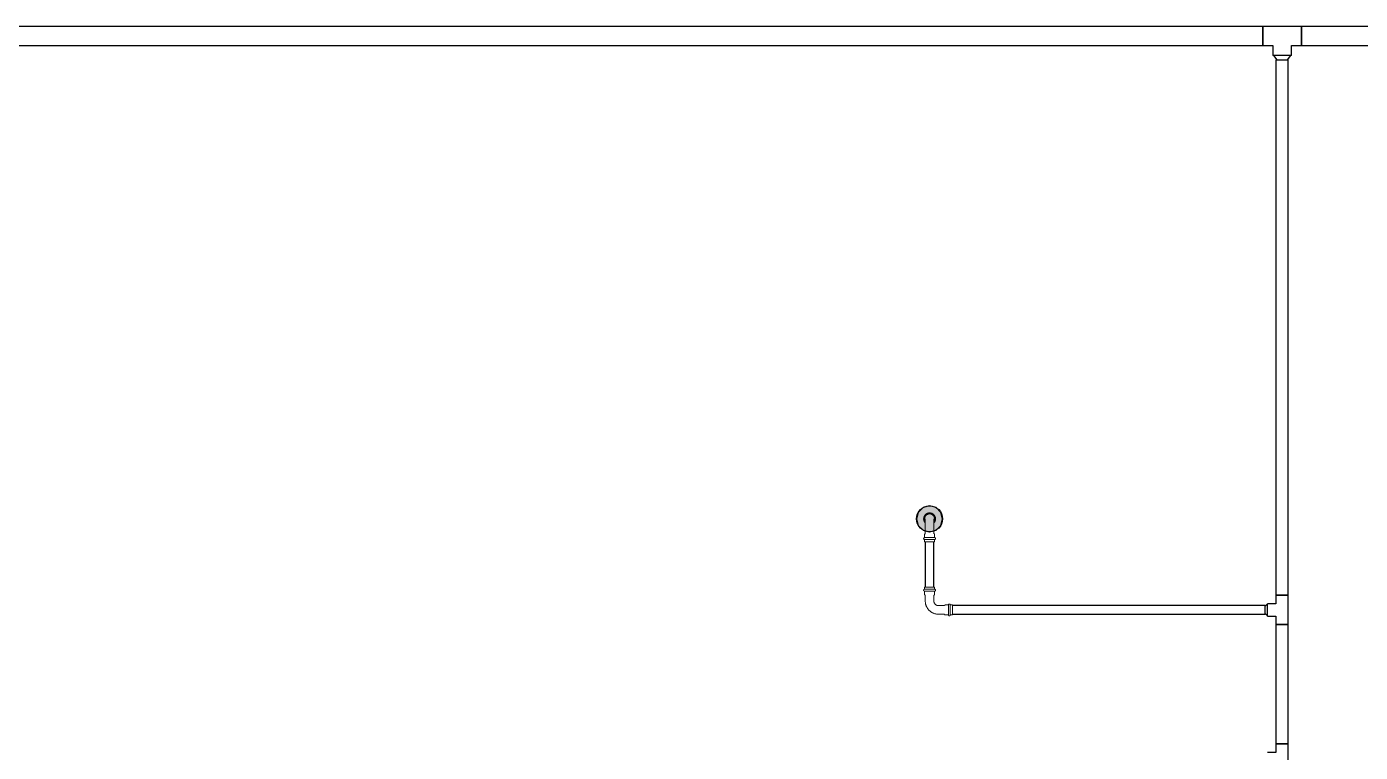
# Model space of a CAD drawing. Header units: inches. Extents: x -3327 to -1, y 8 to 1328.
# Drawn here: x -2787.8 to -2583, y 161.9 to 273.4 of the extents above; entities that cross this region are included whole.
import ezdxf

# ---------------------------------------------------------------- set-up
doc = ezdxf.new("R2010")
doc.units = ezdxf.units.IN
doc.header["$MEASUREMENT"] = 0
doc.layers.add('P-PIPE', color=3, linetype='Continuous', lineweight=9)
doc.layers.add('X - REF - FP', color=7, linetype='Continuous', true_color=0xb90000)

# ---------------------------------------------------------------- blocks, each defined once
blk = doc.blocks.new('Victaulic-VicPress316-Elbow 90-45deg Style P568_P571 - Standard-V2-SECOND LEVEL')
at = {"layer": 'P-PIPE'}
for p, q in [((-3203.81, 730.05), (-3203.81, 729.6)), ((-3203.05, 729.6), (-3203.81, 729.6)), ((-3203.81, 729.31), (-3203.81, 728.97)), ((-3203.05, 729.31), (-3203.81, 729.31)), ((-3203.7, 731.1), (-3203.7, 730.2)), ((-3202.28, 729.6), (-3203.05, 729.6)), ((-3202.28, 729.31), (-3203.05, 729.31)), ((-3202.39, 730.21), (-3202.39, 731.1)), ((-3202.28, 729.6), (-3202.28, 730.05)), ((-3202.28, 728.97), (-3202.28, 729.31)), ((-3203.81, 728.97), (-3203.05, 728.97)), ((-3203.05, 728.97), (-3202.28, 728.97))]:
    blk.add_line(p, q, dxfattribs=at)
at = {"layer": 'P-PIPE', "flags": 128}
for points in [[(-3203.05, 733.4), (-3203.08, 733.4), (-3203.12, 733.4), (-3203.16, 733.4), (-3203.19, 733.39), (-3203.23, 733.38), (-3203.26, 733.38), (-3203.3, 733.37), (-3203.33, 733.36), (-3203.37, 733.34), (-3203.4, 733.33), (-3203.43, 733.32), (-3203.47, 733.3), (-3203.5, 733.28), (-3203.53, 733.26), (-3203.56, 733.24), (-3203.59, 733.22), (-3203.62, 733.2), (-3203.65, 733.18), (-3203.67, 733.15), (-3203.7, 733.13), (-3203.73, 733.1), (-3203.75, 733.07), (-3203.77, 733.04), (-3203.79, 733.01), (-3203.81, 732.98), (-3203.83, 732.95), (-3203.85, 732.92), (-3203.87, 732.89), (-3203.88, 732.85), (-3203.9, 732.82), (-3203.91, 732.79), (-3203.92, 732.75), (-3203.93, 732.72), (-3203.94, 732.68), (-3203.94, 732.65), (-3203.95, 732.61), (-3203.95, 732.57), (-3203.96, 732.54), (-3203.96, 732.5), (-3203.96, 732.46), (-3203.96, 732.43), (-3203.95, 732.39), (-3203.95, 732.35), (-3203.94, 732.32), (-3203.93, 732.28), (-3203.93, 732.25), (-3203.91, 732.21), (-3203.9, 732.18), (-3203.89, 732.14), (-3203.88, 732.11), (-3203.86, 732.08), (-3203.84, 732.05), (-3203.82, 732.01), (-3203.8, 731.98), (-3203.78, 731.95), (-3203.76, 731.92), (-3203.74, 731.9), (-3203.71, 731.87)], [(-3202.39, 731.86), (-3202.37, 731.88), (-3202.34, 731.91), (-3202.32, 731.94), (-3202.3, 731.97), (-3202.28, 732), (-3202.26, 732.03), (-3202.24, 732.06), (-3202.23, 732.09), (-3202.21, 732.13), (-3202.2, 732.16), (-3202.18, 732.19), (-3202.17, 732.23), (-3202.16, 732.26), (-3202.15, 732.3), (-3202.15, 732.33), (-3202.14, 732.37), (-3202.14, 732.41), (-3202.14, 732.44), (-3202.13, 732.48), (-3202.13, 732.52), (-3202.14, 732.55), (-3202.14, 732.59), (-3202.14, 732.63), (-3202.15, 732.66), (-3202.16, 732.7), (-3202.17, 732.73), (-3202.18, 732.77), (-3202.19, 732.8), (-3202.2, 732.84), (-3202.22, 732.87), (-3202.23, 732.9), (-3202.25, 732.93), (-3202.27, 732.97), (-3202.29, 733), (-3202.31, 733.03), (-3202.33, 733.06), (-3202.35, 733.08), (-3202.38, 733.11), (-3202.4, 733.14), (-3202.43, 733.16), (-3202.46, 733.19), (-3202.49, 733.21), (-3202.51, 733.23), (-3202.55, 733.25), (-3202.58, 733.27), (-3202.61, 733.29), (-3202.64, 733.31), (-3202.67, 733.32), (-3202.71, 733.34), (-3202.74, 733.35), (-3202.78, 733.36), (-3202.81, 733.37), (-3202.85, 733.38), (-3202.88, 733.39), (-3202.92, 733.39), (-3202.95, 733.4), (-3202.99, 733.4), (-3203.03, 733.4), (-3203.05, 733.4)], [(-3203.05, 733.26), (-3203.08, 733.26), (-3203.11, 733.25), (-3203.14, 733.25), (-3203.17, 733.25), (-3203.2, 733.24), (-3203.23, 733.23), (-3203.26, 733.23), (-3203.29, 733.22), (-3203.32, 733.21), (-3203.34, 733.2), (-3203.37, 733.18), (-3203.4, 733.17), (-3203.43, 733.16), (-3203.45, 733.14), (-3203.48, 733.12), (-3203.5, 733.1), (-3203.53, 733.09), (-3203.55, 733.07), (-3203.57, 733.05), (-3203.6, 733.02), (-3203.62, 733), (-3203.64, 732.98), (-3203.66, 732.95), (-3203.67, 732.93), (-3203.69, 732.9), (-3203.71, 732.88), (-3203.72, 732.85), (-3203.74, 732.82), (-3203.75, 732.8), (-3203.76, 732.77), (-3203.77, 732.74), (-3203.78, 732.71), (-3203.79, 732.68), (-3203.8, 732.65), (-3203.8, 732.62), (-3203.81, 732.59), (-3203.81, 732.56), (-3203.81, 732.53), (-3203.81, 732.5), (-3203.81, 732.47), (-3203.81, 732.44), (-3203.81, 732.41), (-3203.8, 732.38), (-3203.8, 732.35), (-3203.79, 732.32), (-3203.78, 732.29), (-3203.78, 732.26), (-3203.77, 732.23), (-3203.76, 732.2), (-3203.74, 732.17), (-3203.73, 732.14), (-3203.72, 732.12), (-3203.7, 732.1)], [(-3203.7, 732.49), (-3203.7, 732.49), (-3203.7, 732.49), (-3203.7, 732.48), (-3203.7, 732.47), (-3203.7, 732.46), (-3203.7, 732.45), (-3203.7, 732.44), (-3203.7, 732.42), (-3203.7, 732.4), (-3203.7, 732.38), (-3203.7, 732.36), (-3203.7, 732.33), (-3203.7, 732.31), (-3203.7, 732.28), (-3203.7, 732.25), (-3203.7, 732.21), (-3203.7, 732.18), (-3203.7, 732.14), (-3203.7, 732.11), (-3203.7, 732.07), (-3203.7, 732.03), (-3203.7, 731.98), (-3203.7, 731.94), (-3203.7, 731.9), (-3203.7, 731.85), (-3203.7, 731.8), (-3203.7, 731.75), (-3203.7, 731.7), (-3203.7, 731.65), (-3203.7, 731.6), (-3203.7, 731.55), (-3203.7, 731.5), (-3203.7, 731.44), (-3203.7, 731.39), (-3203.7, 731.33), (-3203.7, 731.28), (-3203.7, 731.22), (-3203.7, 731.17), (-3203.7, 731.11), (-3203.7, 731.1)], [(-3202.39, 732.1), (-3202.37, 732.13), (-3202.36, 732.16), (-3202.34, 732.18), (-3202.33, 732.21), (-3202.32, 732.24), (-3202.31, 732.27), (-3202.3, 732.3), (-3202.3, 732.33), (-3202.29, 732.36), (-3202.29, 732.39), (-3202.28, 732.42), (-3202.28, 732.45), (-3202.28, 732.48), (-3202.28, 732.51), (-3202.28, 732.54), (-3202.28, 732.57), (-3202.29, 732.6), (-3202.29, 732.63), (-3202.3, 732.66), (-3202.31, 732.69), (-3202.32, 732.72), (-3202.33, 732.75), (-3202.34, 732.78), (-3202.35, 732.81), (-3202.36, 732.84), (-3202.38, 732.86), (-3202.39, 732.89), (-3202.41, 732.92), (-3202.43, 732.94), (-3202.44, 732.97), (-3202.46, 732.99), (-3202.48, 733.01), (-3202.51, 733.03), (-3202.53, 733.06), (-3202.55, 733.08), (-3202.58, 733.09), (-3202.6, 733.11), (-3202.62, 733.13), (-3202.65, 733.15), (-3202.68, 733.16), (-3202.7, 733.18), (-3202.73, 733.19), (-3202.76, 733.2), (-3202.79, 733.21), (-3202.82, 733.22), (-3202.85, 733.23), (-3202.88, 733.24), (-3202.91, 733.24), (-3202.94, 733.25), (-3202.97, 733.25), (-3203, 733.26), (-3203.03, 733.26), (-3203.05, 733.26)], [(-3202.39, 731.1), (-3202.39, 731.15), (-3202.39, 731.21), (-3202.39, 731.26), (-3202.39, 731.32), (-3202.39, 731.37), (-3202.39, 731.43), (-3202.39, 731.48), (-3202.39, 731.54), (-3202.39, 731.59), (-3202.39, 731.64), (-3202.39, 731.69), (-3202.39, 731.74), (-3202.39, 731.79), (-3202.39, 731.84), (-3202.39, 731.88), (-3202.39, 731.93), (-3202.39, 731.97), (-3202.39, 732.02), (-3202.39, 732.06), (-3202.39, 732.1), (-3202.39, 732.13), (-3202.39, 732.17), (-3202.39, 732.21), (-3202.39, 732.24), (-3202.39, 732.27), (-3202.39, 732.3), (-3202.39, 732.33), (-3202.39, 732.35), (-3202.39, 732.37), (-3202.39, 732.4), (-3202.39, 732.41), (-3202.39, 732.43), (-3202.39, 732.45), (-3202.39, 732.46), (-3202.39, 732.47), (-3202.39, 732.48), (-3202.39, 732.48), (-3202.39, 732.49), (-3202.39, 732.49), (-3202.39, 732.49)], [(-3203.81, 729.31), (-3203.82, 729.31), (-3203.82, 729.31), (-3203.83, 729.31), (-3203.84, 729.31), (-3203.84, 729.31), (-3203.85, 729.31), (-3203.85, 729.31), (-3203.86, 729.32), (-3203.86, 729.32), (-3203.87, 729.32), (-3203.87, 729.32), (-3203.88, 729.32), (-3203.88, 729.33), (-3203.89, 729.33), (-3203.89, 729.33), (-3203.9, 729.34), (-3203.9, 729.34), (-3203.91, 729.34), (-3203.91, 729.35), (-3203.92, 729.35), (-3203.92, 729.36), (-3203.92, 729.36), (-3203.93, 729.37), (-3203.93, 729.37), (-3203.93, 729.38), (-3203.94, 729.38), (-3203.94, 729.39), (-3203.94, 729.39), (-3203.95, 729.4), (-3203.95, 729.4), (-3203.95, 729.41), (-3203.95, 729.41), (-3203.95, 729.42), (-3203.95, 729.42), (-3203.96, 729.43), (-3203.96, 729.44), (-3203.96, 729.44), (-3203.96, 729.45), (-3203.96, 729.45), (-3203.96, 729.46), (-3203.96, 729.46), (-3203.96, 729.47), (-3203.96, 729.48), (-3203.96, 729.48), (-3203.95, 729.49), (-3203.95, 729.49), (-3203.95, 729.5), (-3203.95, 729.5), (-3203.95, 729.51), (-3203.94, 729.51), (-3203.94, 729.52), (-3203.94, 729.52), (-3203.94, 729.53), (-3203.93, 729.53), (-3203.93, 729.54), (-3203.93, 729.54), (-3203.92, 729.55), (-3203.92, 729.55), (-3203.92, 729.56), (-3203.91, 729.56), (-3203.91, 729.57), (-3203.9, 729.57), (-3203.9, 729.57), (-3203.89, 729.58), (-3203.89, 729.58), (-3203.88, 729.58), (-3203.88, 729.58), (-3203.87, 729.59), (-3203.87, 729.59), (-3203.86, 729.59), (-3203.86, 729.59), (-3203.85, 729.59), (-3203.84, 729.6), (-3203.84, 729.6), (-3203.83, 729.6), (-3203.83, 729.6), (-3203.82, 729.6), (-3203.82, 729.6), (-3203.81, 729.6)], [(-3203.81, 730.05), (-3203.81, 730.06), (-3203.81, 730.07), (-3203.81, 730.08), (-3203.81, 730.09), (-3203.81, 730.11), (-3203.8, 730.12), (-3203.8, 730.13), (-3203.8, 730.14), (-3203.8, 730.15), (-3203.79, 730.16), (-3203.79, 730.17), (-3203.78, 730.18), (-3203.78, 730.19), (-3203.77, 730.2), (-3203.76, 730.2), (-3203.76, 730.21), (-3203.75, 730.22), (-3203.74, 730.23), (-3203.74, 730.24), (-3203.73, 730.25), (-3203.72, 730.25), (-3203.71, 730.26), (-3203.71, 730.27), (-3203.7, 730.27)], [(-3203.05, 729.6), (-3203.08, 729.6), (-3203.11, 729.6), (-3203.14, 729.6), (-3203.17, 729.6), (-3203.2, 729.6), (-3203.23, 729.6), (-3203.26, 729.6), (-3203.29, 729.6), (-3203.32, 729.6), (-3203.34, 729.6), (-3203.37, 729.6), (-3203.4, 729.6), (-3203.43, 729.6), (-3203.45, 729.6), (-3203.48, 729.6), (-3203.5, 729.6), (-3203.53, 729.6), (-3203.55, 729.6), (-3203.57, 729.6), (-3203.6, 729.6), (-3203.62, 729.6), (-3203.64, 729.6), (-3203.66, 729.6), (-3203.67, 729.6), (-3203.69, 729.6), (-3203.71, 729.6), (-3203.72, 729.6), (-3203.74, 729.6), (-3203.75, 729.6), (-3203.76, 729.6), (-3203.77, 729.6), (-3203.78, 729.6), (-3203.79, 729.6), (-3203.8, 729.6), (-3203.8, 729.6), (-3203.81, 729.6), (-3203.81, 729.6), (-3203.81, 729.6), (-3203.81, 729.6), (-3203.81, 729.6)], [(-3203.81, 729.6), (-3203.81, 729.6), (-3203.81, 729.6), (-3203.81, 729.6), (-3203.8, 729.6), (-3203.8, 729.6), (-3203.79, 729.6), (-3203.78, 729.6), (-3203.77, 729.6)], [(-3203.77, 729.31), (-3203.78, 729.31), (-3203.79, 729.31), (-3203.8, 729.31), (-3203.8, 729.31), (-3203.81, 729.31), (-3203.81, 729.31), (-3203.81, 729.31), (-3203.81, 729.31), (-3203.81, 729.31)], [(-3203.81, 729.31), (-3203.81, 729.31), (-3203.81, 729.31), (-3203.81, 729.31), (-3203.8, 729.31), (-3203.8, 729.31), (-3203.79, 729.31), (-3203.78, 729.31), (-3203.77, 729.31), (-3203.76, 729.31), (-3203.75, 729.31), (-3203.74, 729.31), (-3203.73, 729.31), (-3203.71, 729.31), (-3203.7, 729.31), (-3203.68, 729.31), (-3203.66, 729.31), (-3203.64, 729.31), (-3203.62, 729.31), (-3203.6, 729.31), (-3203.58, 729.31), (-3203.56, 729.31), (-3203.53, 729.31), (-3203.51, 729.31), (-3203.49, 729.31), (-3203.46, 729.31), (-3203.43, 729.31), (-3203.41, 729.31), (-3203.38, 729.31), (-3203.35, 729.31), (-3203.32, 729.31), (-3203.29, 729.31), (-3203.27, 729.31), (-3203.24, 729.31), (-3203.21, 729.31), (-3203.18, 729.31), (-3203.15, 729.31), (-3203.12, 729.31), (-3203.08, 729.31), (-3203.05, 729.31), (-3203.05, 729.31)], [(-3202.28, 729.6), (-3202.28, 729.6), (-3202.28, 729.6), (-3202.29, 729.6), (-3202.29, 729.6), (-3202.29, 729.6), (-3202.3, 729.6), (-3202.31, 729.6), (-3202.32, 729.6), (-3202.33, 729.6), (-3202.34, 729.6), (-3202.35, 729.6), (-3202.37, 729.6), (-3202.38, 729.6), (-3202.4, 729.6), (-3202.41, 729.6), (-3202.43, 729.6), (-3202.45, 729.6), (-3202.47, 729.6), (-3202.49, 729.6), (-3202.51, 729.6), (-3202.53, 729.6), (-3202.56, 729.6), (-3202.58, 729.6), (-3202.61, 729.6), (-3202.63, 729.6), (-3202.66, 729.6), (-3202.68, 729.6), (-3202.71, 729.6), (-3202.74, 729.6), (-3202.77, 729.6), (-3202.8, 729.6), (-3202.83, 729.6), (-3202.86, 729.6), (-3202.89, 729.6), (-3202.92, 729.6), (-3202.95, 729.6), (-3202.98, 729.6), (-3203.01, 729.6), (-3203.04, 729.6), (-3203.05, 729.6)], [(-3203.05, 729.31), (-3203.02, 729.31), (-3202.98, 729.31), (-3202.95, 729.31), (-3202.92, 729.31), (-3202.89, 729.31), (-3202.86, 729.31), (-3202.83, 729.31), (-3202.8, 729.31), (-3202.78, 729.31), (-3202.75, 729.31), (-3202.72, 729.31), (-3202.69, 729.31), (-3202.67, 729.31), (-3202.64, 729.31), (-3202.61, 729.31), (-3202.59, 729.31), (-3202.56, 729.31), (-3202.54, 729.31), (-3202.52, 729.31), (-3202.5, 729.31), (-3202.48, 729.31), (-3202.46, 729.31), (-3202.44, 729.31), (-3202.42, 729.31), (-3202.4, 729.31), (-3202.39, 729.31), (-3202.37, 729.31), (-3202.36, 729.31), (-3202.34, 729.31), (-3202.33, 729.31), (-3202.32, 729.31), (-3202.31, 729.31), (-3202.3, 729.31), (-3202.3, 729.31), (-3202.29, 729.31), (-3202.29, 729.31), (-3202.28, 729.31), (-3202.28, 729.31), (-3202.28, 729.31), (-3202.28, 729.31)], [(-3202.39, 730.27), (-3202.38, 730.26), (-3202.37, 730.26), (-3202.36, 730.25), (-3202.36, 730.24), (-3202.35, 730.23), (-3202.34, 730.22), (-3202.33, 730.22), (-3202.33, 730.21), (-3202.32, 730.2), (-3202.32, 730.19), (-3202.31, 730.18), (-3202.31, 730.17), (-3202.3, 730.16), (-3202.3, 730.15), (-3202.29, 730.14), (-3202.29, 730.13), (-3202.29, 730.12), (-3202.29, 730.11), (-3202.28, 730.1), (-3202.28, 730.09), (-3202.28, 730.07), (-3202.28, 730.06), (-3202.28, 730.05), (-3202.28, 730.05)], [(-3202.32, 729.6), (-3202.31, 729.6), (-3202.3, 729.6), (-3202.3, 729.6), (-3202.29, 729.6), (-3202.29, 729.6), (-3202.28, 729.6), (-3202.28, 729.6), (-3202.28, 729.6), (-3202.28, 729.6)], [(-3202.28, 729.31), (-3202.28, 729.31), (-3202.28, 729.31), (-3202.29, 729.31), (-3202.29, 729.31), (-3202.29, 729.31), (-3202.3, 729.31), (-3202.31, 729.31), (-3202.32, 729.31)], [(-3202.28, 729.6), (-3202.27, 729.6), (-3202.27, 729.6), (-3202.26, 729.6), (-3202.26, 729.6), (-3202.25, 729.6), (-3202.24, 729.6), (-3202.24, 729.59), (-3202.23, 729.59), (-3202.23, 729.59), (-3202.22, 729.59), (-3202.22, 729.59), (-3202.21, 729.58), (-3202.21, 729.58), (-3202.2, 729.58), (-3202.2, 729.57), (-3202.19, 729.57), (-3202.19, 729.57), (-3202.18, 729.56), (-3202.18, 729.56), (-3202.18, 729.56), (-3202.17, 729.55), (-3202.17, 729.55), (-3202.16, 729.54), (-3202.16, 729.54), (-3202.16, 729.53), (-3202.15, 729.53), (-3202.15, 729.52), (-3202.15, 729.52), (-3202.15, 729.51), (-3202.14, 729.51), (-3202.14, 729.5), (-3202.14, 729.5), (-3202.14, 729.49), (-3202.14, 729.48), (-3202.14, 729.48), (-3202.14, 729.47), (-3202.13, 729.47), (-3202.13, 729.46), (-3202.13, 729.46), (-3202.13, 729.45), (-3202.13, 729.44), (-3202.13, 729.44), (-3202.14, 729.43), (-3202.14, 729.43), (-3202.14, 729.42), (-3202.14, 729.42), (-3202.14, 729.41), (-3202.14, 729.4), (-3202.14, 729.4), (-3202.15, 729.39), (-3202.15, 729.39), (-3202.15, 729.38), (-3202.16, 729.38), (-3202.16, 729.37), (-3202.16, 729.37), (-3202.17, 729.36), (-3202.17, 729.36), (-3202.17, 729.35), (-3202.18, 729.35), (-3202.18, 729.35), (-3202.19, 729.34), (-3202.19, 729.34), (-3202.19, 729.34), (-3202.2, 729.33), (-3202.2, 729.33), (-3202.21, 729.33), (-3202.21, 729.32), (-3202.22, 729.32), (-3202.23, 729.32), (-3202.23, 729.32), (-3202.24, 729.32), (-3202.24, 729.31), (-3202.25, 729.31), (-3202.25, 729.31), (-3202.26, 729.31), (-3202.26, 729.31), (-3202.27, 729.31), (-3202.28, 729.31), (-3202.28, 729.31)]]:
    blk.add_lwpolyline(points, dxfattribs=at)
blk = doc.blocks.new('Victaulic-VicPress316-Elbow 90-45deg Style P568_P571 - Standard-V20-SECOND LEVEL')
at = {"layer": 'P-PIPE'}
for p, q in [((-0.77, 3.52), (-0.77, 3.18)), ((0.77, 3.52), (-0.77, 3.52)), ((-0.77, 3.18), (0.77, 3.18)), ((-0.77, 2.89), (-0.77, 2.44)), ((-0.77, 2.89), (0.77, 2.89)), ((-0.66, 2.28), (-0.66, 1.39)), ((0.66, 1.39), (0.66, 2.28)), ((0.77, 3.18), (0.77, 3.52)), ((0.77, 2.44), (0.77, 2.89)), ((-3.18, 0.77), (-3.52, 0.77)), ((-3.52, 0.77), (-3.52, -0.77)), ((-3.18, -0.77), (-3.18, 0.77)), ((-2.44, 0.77), (-2.89, 0.77)), ((-2.89, -0.77), (-2.89, 0.77)), ((-1.39, 0.66), (-2.28, 0.66)), ((-3.52, -0.77), (-3.18, -0.77)), ((-2.89, -0.77), (-2.44, -0.77)), ((-2.28, -0.66), (-1.39, -0.66))]:
    blk.add_line(p, q, dxfattribs=at)
at = {"layer": 'P-PIPE', "flags": 128}
for points in [[(-0.77, 2.89), (-0.77, 2.89), (-0.78, 2.89), (-0.78, 2.89), (-0.79, 2.89), (-0.8, 2.89), (-0.8, 2.89), (-0.81, 2.9), (-0.81, 2.9), (-0.82, 2.9), (-0.82, 2.9), (-0.83, 2.9), (-0.83, 2.91), (-0.84, 2.91), (-0.84, 2.91), (-0.85, 2.92), (-0.85, 2.92), (-0.86, 2.92), (-0.86, 2.93), (-0.87, 2.93), (-0.87, 2.93), (-0.87, 2.94), (-0.88, 2.94), (-0.88, 2.95), (-0.89, 2.95), (-0.89, 2.96), (-0.89, 2.96), (-0.89, 2.97), (-0.9, 2.97), (-0.9, 2.98), (-0.9, 2.98), (-0.9, 2.99), (-0.91, 2.99), (-0.91, 3), (-0.91, 3.01), (-0.91, 3.01), (-0.91, 3.02), (-0.91, 3.02), (-0.91, 3.03), (-0.91, 3.03), (-0.91, 3.04), (-0.91, 3.05), (-0.91, 3.05), (-0.91, 3.06), (-0.91, 3.06), (-0.91, 3.07), (-0.91, 3.07), (-0.91, 3.08), (-0.9, 3.09), (-0.9, 3.09), (-0.9, 3.1), (-0.9, 3.1), (-0.89, 3.11), (-0.89, 3.11), (-0.89, 3.12), (-0.88, 3.12), (-0.88, 3.13), (-0.88, 3.13), (-0.87, 3.14), (-0.87, 3.14), (-0.86, 3.14), (-0.86, 3.15), (-0.86, 3.15), (-0.85, 3.15), (-0.85, 3.16), (-0.84, 3.16), (-0.84, 3.16), (-0.83, 3.17), (-0.83, 3.17), (-0.82, 3.17), (-0.82, 3.17), (-0.81, 3.17), (-0.8, 3.18), (-0.8, 3.18), (-0.79, 3.18), (-0.79, 3.18), (-0.78, 3.18), (-0.78, 3.18), (-0.77, 3.18), (-0.77, 3.18)], [(0.77, 3.18), (0.77, 3.18), (0.76, 3.18), (0.76, 3.18), (0.76, 3.18), (0.75, 3.18), (0.74, 3.18), (0.74, 3.18), (0.73, 3.18), (0.72, 3.18), (0.71, 3.18), (0.69, 3.18), (0.68, 3.18), (0.67, 3.18), (0.65, 3.18), (0.63, 3.18), (0.61, 3.18), (0.6, 3.18), (0.58, 3.18), (0.56, 3.18), (0.53, 3.18), (0.51, 3.18), (0.49, 3.18), (0.46, 3.18), (0.44, 3.18), (0.41, 3.18), (0.39, 3.18), (0.36, 3.18), (0.33, 3.18), (0.31, 3.18), (0.28, 3.18), (0.25, 3.18), (0.22, 3.18), (0.19, 3.18), (0.16, 3.18), (0.13, 3.18), (0.1, 3.18), (0.07, 3.18), (0.04, 3.18), (0.01, 3.18), (-0.02, 3.18), (-0.05, 3.18), (-0.08, 3.18), (-0.11, 3.18), (-0.14, 3.18), (-0.17, 3.18), (-0.2, 3.18), (-0.23, 3.18), (-0.26, 3.18), (-0.29, 3.18), (-0.32, 3.18), (-0.35, 3.18), (-0.37, 3.18), (-0.4, 3.18), (-0.43, 3.18), (-0.45, 3.18), (-0.48, 3.18), (-0.5, 3.18), (-0.52, 3.18), (-0.54, 3.18), (-0.57, 3.18), (-0.59, 3.18), (-0.6, 3.18), (-0.62, 3.18), (-0.64, 3.18), (-0.66, 3.18), (-0.67, 3.18), (-0.69, 3.18), (-0.7, 3.18), (-0.71, 3.18), (-0.72, 3.18), (-0.73, 3.18), (-0.74, 3.18), (-0.75, 3.18), (-0.75, 3.18), (-0.76, 3.18), (-0.76, 3.18), (-0.77, 3.18), (-0.77, 3.18), (-0.77, 3.18)], [(-0.77, 3.18), (-0.77, 3.18), (-0.76, 3.18), (-0.76, 3.18), (-0.76, 3.18), (-0.75, 3.18), (-0.74, 3.18), (-0.74, 3.18), (-0.73, 3.18)], [(-0.77, 2.89), (-0.77, 2.89), (-0.76, 2.89), (-0.76, 2.89), (-0.76, 2.89), (-0.75, 2.89), (-0.74, 2.89), (-0.74, 2.89), (-0.73, 2.89), (-0.72, 2.89), (-0.71, 2.89), (-0.69, 2.89), (-0.68, 2.89), (-0.67, 2.89), (-0.65, 2.89), (-0.63, 2.89), (-0.61, 2.89), (-0.6, 2.89), (-0.58, 2.89), (-0.56, 2.89), (-0.53, 2.89), (-0.51, 2.89), (-0.49, 2.89), (-0.46, 2.89), (-0.44, 2.89), (-0.41, 2.89), (-0.39, 2.89), (-0.36, 2.89), (-0.33, 2.89), (-0.31, 2.89), (-0.28, 2.89), (-0.25, 2.89), (-0.22, 2.89), (-0.19, 2.89), (-0.16, 2.89), (-0.13, 2.89), (-0.1, 2.89), (-0.07, 2.89), (-0.04, 2.89), (-0.01, 2.89), (0.02, 2.89), (0.05, 2.89), (0.08, 2.89), (0.11, 2.89), (0.14, 2.89), (0.17, 2.89), (0.2, 2.89), (0.23, 2.89), (0.26, 2.89), (0.29, 2.89), (0.32, 2.89), (0.35, 2.89), (0.37, 2.89), (0.4, 2.89), (0.43, 2.89), (0.45, 2.89), (0.48, 2.89), (0.5, 2.89), (0.52, 2.89), (0.54, 2.89), (0.57, 2.89), (0.59, 2.89), (0.6, 2.89), (0.62, 2.89), (0.64, 2.89), (0.66, 2.89), (0.67, 2.89), (0.69, 2.89), (0.7, 2.89), (0.71, 2.89), (0.72, 2.89), (0.73, 2.89), (0.74, 2.89), (0.75, 2.89), (0.75, 2.89), (0.76, 2.89), (0.76, 2.89), (0.77, 2.89), (0.77, 2.89), (0.77, 2.89)], [(-0.72, 2.89), (-0.73, 2.89), (-0.74, 2.89), (-0.75, 2.89), (-0.75, 2.89), (-0.76, 2.89), (-0.76, 2.89), (-0.77, 2.89), (-0.77, 2.89), (-0.77, 2.89)], [(-0.66, 2.22), (-0.67, 2.23), (-0.67, 2.23), (-0.68, 2.24), (-0.69, 2.25), (-0.7, 2.26), (-0.7, 2.27), (-0.71, 2.27), (-0.72, 2.28), (-0.72, 2.29), (-0.73, 2.3), (-0.73, 2.31), (-0.74, 2.32), (-0.74, 2.33), (-0.75, 2.34), (-0.75, 2.35), (-0.76, 2.36), (-0.76, 2.37), (-0.76, 2.38), (-0.76, 2.39), (-0.76, 2.4), (-0.77, 2.42), (-0.77, 2.43), (-0.77, 2.44), (-0.77, 2.44)], [(0.77, 2.44), (0.77, 2.43), (0.77, 2.42), (0.76, 2.41), (0.76, 2.4), (0.76, 2.38), (0.76, 2.37), (0.76, 2.36), (0.75, 2.35), (0.75, 2.34), (0.74, 2.33), (0.74, 2.32), (0.74, 2.31), (0.73, 2.3), (0.72, 2.29), (0.72, 2.29), (0.71, 2.28), (0.71, 2.27), (0.7, 2.26), (0.69, 2.25), (0.68, 2.24), (0.68, 2.24), (0.67, 2.23), (0.66, 2.22), (0.66, 2.22)], [(0.72, 3.18), (0.73, 3.18), (0.74, 3.18), (0.75, 3.18), (0.75, 3.18), (0.76, 3.18), (0.76, 3.18), (0.77, 3.18), (0.77, 3.18), (0.77, 3.18)], [(0.77, 2.89), (0.77, 2.89), (0.76, 2.89), (0.76, 2.89), (0.76, 2.89), (0.75, 2.89), (0.74, 2.89), (0.74, 2.89), (0.73, 2.89)], [(0.77, 3.18), (0.77, 3.18), (0.78, 3.18), (0.78, 3.18), (0.79, 3.18), (0.8, 3.18), (0.8, 3.18), (0.81, 3.18), (0.81, 3.17), (0.82, 3.17), (0.82, 3.17), (0.83, 3.17), (0.83, 3.17), (0.84, 3.16), (0.84, 3.16), (0.85, 3.16), (0.85, 3.15), (0.86, 3.15), (0.86, 3.15), (0.87, 3.14), (0.87, 3.14), (0.87, 3.13), (0.88, 3.13), (0.88, 3.12), (0.89, 3.12), (0.89, 3.11), (0.89, 3.11), (0.89, 3.1), (0.9, 3.1), (0.9, 3.09), (0.9, 3.09), (0.9, 3.08), (0.91, 3.08), (0.91, 3.07), (0.91, 3.07), (0.91, 3.06), (0.91, 3.05), (0.91, 3.05), (0.91, 3.04), (0.91, 3.04), (0.91, 3.03), (0.91, 3.03), (0.91, 3.02), (0.91, 3.01), (0.91, 3.01), (0.91, 3), (0.91, 3), (0.91, 2.99), (0.9, 2.99), (0.9, 2.98), (0.9, 2.98), (0.9, 2.97), (0.89, 2.97), (0.89, 2.96), (0.89, 2.96), (0.88, 2.95), (0.88, 2.95), (0.88, 2.94), (0.87, 2.94), (0.87, 2.93), (0.86, 2.93), (0.86, 2.92), (0.86, 2.92), (0.85, 2.92), (0.85, 2.91), (0.84, 2.91), (0.84, 2.91), (0.83, 2.91), (0.83, 2.9), (0.82, 2.9), (0.82, 2.9), (0.81, 2.9), (0.8, 2.9), (0.8, 2.89), (0.79, 2.89), (0.79, 2.89), (0.78, 2.89), (0.78, 2.89), (0.77, 2.89), (0.77, 2.89)], [(-3.18, 0.77), (-3.18, 0.77), (-3.18, 0.78), (-3.18, 0.78), (-3.18, 0.79), (-3.18, 0.8), (-3.18, 0.8), (-3.18, 0.81), (-3.17, 0.81), (-3.17, 0.82), (-3.17, 0.82), (-3.17, 0.83), (-3.17, 0.83), (-3.16, 0.84), (-3.16, 0.84), (-3.16, 0.85), (-3.15, 0.85), (-3.15, 0.86), (-3.15, 0.86), (-3.14, 0.87), (-3.14, 0.87), (-3.13, 0.87), (-3.13, 0.88), (-3.12, 0.88), (-3.12, 0.89), (-3.11, 0.89), (-3.11, 0.89), (-3.1, 0.89), (-3.1, 0.9), (-3.09, 0.9), (-3.09, 0.9), (-3.08, 0.9), (-3.08, 0.91), (-3.07, 0.91), (-3.07, 0.91), (-3.06, 0.91), (-3.05, 0.91), (-3.05, 0.91), (-3.04, 0.91), (-3.04, 0.91), (-3.03, 0.91), (-3.03, 0.91), (-3.02, 0.91), (-3.01, 0.91), (-3.01, 0.91), (-3, 0.91), (-3, 0.91), (-2.99, 0.91), (-2.99, 0.9), (-2.98, 0.9), (-2.98, 0.9), (-2.97, 0.9), (-2.97, 0.89), (-2.96, 0.89), (-2.96, 0.89), (-2.95, 0.88), (-2.95, 0.88), (-2.94, 0.88), (-2.94, 0.87), (-2.93, 0.87), (-2.93, 0.86), (-2.92, 0.86), (-2.92, 0.86), (-2.92, 0.85), (-2.91, 0.85), (-2.91, 0.84), (-2.91, 0.84), (-2.91, 0.83), (-2.9, 0.83), (-2.9, 0.82), (-2.9, 0.82), (-2.9, 0.81), (-2.9, 0.8), (-2.89, 0.8), (-2.89, 0.79), (-2.89, 0.79), (-2.89, 0.78), (-2.89, 0.78), (-2.89, 0.77), (-2.89, 0.77)], [(-3.18, 0.77), (-3.18, 0.77), (-3.18, 0.76), (-3.18, 0.76), (-3.18, 0.76), (-3.18, 0.75), (-3.18, 0.74), (-3.18, 0.74), (-3.18, 0.73), (-3.18, 0.72), (-3.18, 0.71), (-3.18, 0.69), (-3.18, 0.68), (-3.18, 0.67), (-3.18, 0.65), (-3.18, 0.63), (-3.18, 0.61), (-3.18, 0.6), (-3.18, 0.58), (-3.18, 0.56), (-3.18, 0.53), (-3.18, 0.51), (-3.18, 0.49), (-3.18, 0.46), (-3.18, 0.44), (-3.18, 0.41), (-3.18, 0.39), (-3.18, 0.36), (-3.18, 0.33), (-3.18, 0.31), (-3.18, 0.28), (-3.18, 0.25), (-3.18, 0.22), (-3.18, 0.19), (-3.18, 0.16), (-3.18, 0.13), (-3.18, 0.1), (-3.18, 0.07), (-3.18, 0.04), (-3.18, 0.01), (-3.18, -0.02), (-3.18, -0.05), (-3.18, -0.08), (-3.18, -0.11), (-3.18, -0.14), (-3.18, -0.17), (-3.18, -0.2), (-3.18, -0.23), (-3.18, -0.26), (-3.18, -0.29), (-3.18, -0.32), (-3.18, -0.35), (-3.18, -0.37), (-3.18, -0.4), (-3.18, -0.43), (-3.18, -0.45), (-3.18, -0.48), (-3.18, -0.5), (-3.18, -0.52), (-3.18, -0.54), (-3.18, -0.57), (-3.18, -0.59), (-3.18, -0.6), (-3.18, -0.62), (-3.18, -0.64), (-3.18, -0.66), (-3.18, -0.67), (-3.18, -0.69), (-3.18, -0.7), (-3.18, -0.71), (-3.18, -0.72), (-3.18, -0.73), (-3.18, -0.74), (-3.18, -0.75), (-3.18, -0.75), (-3.18, -0.76), (-3.18, -0.76), (-3.18, -0.77), (-3.18, -0.77), (-3.18, -0.77)], [(-3.18, 0.72), (-3.18, 0.73), (-3.18, 0.74), (-3.18, 0.75), (-3.18, 0.75), (-3.18, 0.76), (-3.18, 0.76), (-3.18, 0.77), (-3.18, 0.77), (-3.18, 0.77)], [(-2.89, -0.77), (-2.89, -0.77), (-2.89, -0.76), (-2.89, -0.76), (-2.89, -0.76), (-2.89, -0.75), (-2.89, -0.74), (-2.89, -0.74), (-2.89, -0.73), (-2.89, -0.72), (-2.89, -0.71), (-2.89, -0.69), (-2.89, -0.68), (-2.89, -0.67), (-2.89, -0.65), (-2.89, -0.63), (-2.89, -0.61), (-2.89, -0.6), (-2.89, -0.58), (-2.89, -0.56), (-2.89, -0.53), (-2.89, -0.51), (-2.89, -0.49), (-2.89, -0.46), (-2.89, -0.44), (-2.89, -0.41), (-2.89, -0.39), (-2.89, -0.36), (-2.89, -0.33), (-2.89, -0.31), (-2.89, -0.28), (-2.89, -0.25), (-2.89, -0.22), (-2.89, -0.19), (-2.89, -0.16), (-2.89, -0.13), (-2.89, -0.1), (-2.89, -0.07), (-2.89, -0.04), (-2.89, -0.01), (-2.89, 0.02), (-2.89, 0.05), (-2.89, 0.08), (-2.89, 0.11), (-2.89, 0.14), (-2.89, 0.17), (-2.89, 0.2), (-2.89, 0.23), (-2.89, 0.26), (-2.89, 0.29), (-2.89, 0.32), (-2.89, 0.35), (-2.89, 0.37), (-2.89, 0.4), (-2.89, 0.43), (-2.89, 0.45), (-2.89, 0.48), (-2.89, 0.5), (-2.89, 0.52), (-2.89, 0.54), (-2.89, 0.57), (-2.89, 0.59), (-2.89, 0.6), (-2.89, 0.62), (-2.89, 0.64), (-2.89, 0.66), (-2.89, 0.67), (-2.89, 0.69), (-2.89, 0.7), (-2.89, 0.71), (-2.89, 0.72), (-2.89, 0.73), (-2.89, 0.74), (-2.89, 0.75), (-2.89, 0.75), (-2.89, 0.76), (-2.89, 0.76), (-2.89, 0.77), (-2.89, 0.77), (-2.89, 0.77)], [(-2.89, 0.77), (-2.89, 0.77), (-2.89, 0.76), (-2.89, 0.76), (-2.89, 0.76), (-2.89, 0.75), (-2.89, 0.74), (-2.89, 0.74), (-2.89, 0.73)], [(-2.44, 0.77), (-2.43, 0.77), (-2.42, 0.77), (-2.41, 0.76), (-2.4, 0.76), (-2.38, 0.76), (-2.37, 0.76), (-2.36, 0.76), (-2.35, 0.75), (-2.34, 0.75), (-2.33, 0.74), (-2.32, 0.74), (-2.31, 0.74), (-2.3, 0.73), (-2.29, 0.72), (-2.29, 0.72), (-2.28, 0.71), (-2.27, 0.71), (-2.26, 0.7), (-2.25, 0.69), (-2.24, 0.68), (-2.24, 0.68), (-2.23, 0.67), (-2.22, 0.66), (-2.22, 0.66)], [(-0.66, 1.39), (-0.66, 1.36), (-0.66, 1.33), (-0.66, 1.3), (-0.67, 1.28), (-0.67, 1.25), (-0.68, 1.22), (-0.69, 1.19), (-0.69, 1.16), (-0.7, 1.13), (-0.72, 1.11), (-0.73, 1.08), (-0.74, 1.05), (-0.75, 1.03), (-0.77, 1), (-0.79, 0.98), (-0.8, 0.95), (-0.82, 0.93), (-0.84, 0.91), (-0.86, 0.89), (-0.88, 0.87), (-0.9, 0.85), (-0.92, 0.83), (-0.95, 0.81), (-0.97, 0.79), (-1, 0.77), (-1.02, 0.76), (-1.05, 0.74), (-1.07, 0.73), (-1.1, 0.72), (-1.13, 0.71), (-1.15, 0.7), (-1.18, 0.69), (-1.21, 0.68), (-1.24, 0.67), (-1.27, 0.67), (-1.3, 0.66), (-1.33, 0.66), (-1.36, 0.66), (-1.39, 0.66), (-1.39, 0.66)], [(-1.39, -0.66), (-1.31, -0.66), (-1.23, -0.65), (-1.15, -0.64), (-1.07, -0.63), (-0.99, -0.62), (-0.91, -0.6), (-0.83, -0.58), (-0.75, -0.55), (-0.67, -0.53), (-0.59, -0.5), (-0.52, -0.46), (-0.45, -0.43), (-0.37, -0.39), (-0.3, -0.34), (-0.24, -0.3), (-0.17, -0.25), (-0.1, -0.2), (-0.04, -0.15), (0.02, -0.09), (0.08, -0.04), (0.13, 0.02), (0.19, 0.09), (0.24, 0.15), (0.29, 0.22), (0.33, 0.29), (0.38, 0.35), (0.42, 0.43), (0.45, 0.5), (0.49, 0.57), (0.52, 0.65), (0.55, 0.73), (0.57, 0.81), (0.59, 0.88), (0.61, 0.96), (0.63, 1.04), (0.64, 1.13), (0.65, 1.21), (0.65, 1.29), (0.66, 1.37), (0.66, 1.39)], [(-3.18, -0.77), (-3.18, -0.77), (-3.18, -0.76), (-3.18, -0.76), (-3.18, -0.76), (-3.18, -0.75), (-3.18, -0.74), (-3.18, -0.74), (-3.18, -0.73)], [(-2.89, -0.77), (-2.89, -0.77), (-2.89, -0.78), (-2.89, -0.78), (-2.89, -0.79), (-2.89, -0.8), (-2.89, -0.8), (-2.9, -0.81), (-2.9, -0.81), (-2.9, -0.82), (-2.9, -0.82), (-2.9, -0.83), (-2.91, -0.83), (-2.91, -0.84), (-2.91, -0.84), (-2.92, -0.85), (-2.92, -0.85), (-2.92, -0.86), (-2.93, -0.86), (-2.93, -0.87), (-2.93, -0.87), (-2.94, -0.87), (-2.94, -0.88), (-2.95, -0.88), (-2.95, -0.89), (-2.96, -0.89), (-2.96, -0.89), (-2.97, -0.89), (-2.97, -0.9), (-2.98, -0.9), (-2.98, -0.9), (-2.99, -0.9), (-2.99, -0.91), (-3, -0.91), (-3.01, -0.91), (-3.01, -0.91), (-3.02, -0.91), (-3.02, -0.91), (-3.03, -0.91), (-3.03, -0.91), (-3.04, -0.91), (-3.05, -0.91), (-3.05, -0.91), (-3.06, -0.91), (-3.06, -0.91), (-3.07, -0.91), (-3.07, -0.91), (-3.08, -0.91), (-3.09, -0.9), (-3.09, -0.9), (-3.1, -0.9), (-3.1, -0.9), (-3.11, -0.89), (-3.11, -0.89), (-3.12, -0.89), (-3.12, -0.88), (-3.13, -0.88), (-3.13, -0.88), (-3.14, -0.87), (-3.14, -0.87), (-3.14, -0.86), (-3.15, -0.86), (-3.15, -0.86), (-3.15, -0.85), (-3.16, -0.85), (-3.16, -0.84), (-3.16, -0.84), (-3.17, -0.83), (-3.17, -0.83), (-3.17, -0.82), (-3.17, -0.82), (-3.17, -0.81), (-3.18, -0.8), (-3.18, -0.8), (-3.18, -0.79), (-3.18, -0.79), (-3.18, -0.78), (-3.18, -0.78), (-3.18, -0.77), (-3.18, -0.77)], [(-2.89, -0.72), (-2.89, -0.73), (-2.89, -0.74), (-2.89, -0.75), (-2.89, -0.75), (-2.89, -0.76), (-2.89, -0.76), (-2.89, -0.77), (-2.89, -0.77), (-2.89, -0.77)], [(-2.22, -0.66), (-2.23, -0.67), (-2.23, -0.67), (-2.24, -0.68), (-2.25, -0.69), (-2.26, -0.7), (-2.27, -0.7), (-2.27, -0.71), (-2.28, -0.72), (-2.29, -0.72), (-2.3, -0.73), (-2.31, -0.73), (-2.32, -0.74), (-2.33, -0.74), (-2.34, -0.75), (-2.35, -0.75), (-2.36, -0.76), (-2.37, -0.76), (-2.38, -0.76), (-2.39, -0.76), (-2.4, -0.76), (-2.42, -0.77), (-2.43, -0.77), (-2.44, -0.77), (-2.44, -0.77)]]:
    blk.add_lwpolyline(points, dxfattribs=at)

msp = doc.modelspace()

# ---------------------------------------------------------------- hatches: boundary and pattern name
at = {"layer": 'X - REF - FP'}
h = msp.add_hatch(color=256, dxfattribs=at)
edge = h.paths.add_edge_path(flags=0)
edge.add_arc((-2649.15, 197.8), 2, 0, 360)
msp.add_hatch(color=256, dxfattribs=at).paths.add_polyline_path([(-2649.15, 195.8), (-2648.15, 196.07), (-2647.42, 196.8), (-2647.15, 197.8), (-2647.42, 198.8), (-2648.15, 199.54), (-2649.15, 199.8), (-2650.15, 199.54), (-2650.88, 198.8), (-2651.14, 197.78), (-2650.88, 196.8), (-2650.15, 196.07), (-2649.2, 195.82)], flags=0)

# ---------------------------------------------------------------- linework, layer by layer
for p, q in [((-2597.99, 273.44), (-2797.66, 273.44)), ((-2592.01, 273.44), (-2597.99, 273.44)), ((-2597.99, 273.44), (-2597.99, 271.28)), ((-2597.99, 273.25), (-2597.99, 273.39)), ((-2597.99, 273.02), (-2597.99, 273.24)), ((-2597.99, 272.72), (-2597.99, 273.02)), ((-2597.99, 272.37), (-2597.99, 272.72)), ((-2424.51, 273.44), (-2592.01, 273.44)), ((-2592.01, 271.28), (-2592.01, 273.44)), ((-2592.01, 273.39), (-2592.01, 273.25)), ((-2592.01, 273.24), (-2592.01, 273.02)), ((-2592.01, 273.02), (-2592.01, 272.72)), ((-2592.01, 272.72), (-2592.01, 272.37)), ((-2797.66, 270.56), (-2597.99, 270.56)), ((-2597.99, 271.63), (-2597.99, 272.37)), ((-2597.99, 271.28), (-2597.99, 271.63)), ((-2597.99, 270.98), (-2597.99, 271.28)), ((-2597.99, 271.28), (-2597.99, 270.56)), ((-2597.99, 270.76), (-2597.99, 270.98)), ((-2597.99, 270.61), (-2597.99, 270.75)), ((-2597.99, 270.56), (-2596.44, 270.56)), ((-2596.44, 270.56), (-2596.44, 269.01)), ((-2593.56, 270.56), (-2592.01, 270.56)), ((-2593.56, 269.01), (-2593.56, 270.56)), ((-2592.01, 272.37), (-2592.01, 271.63)), ((-2592.01, 271.63), (-2592.01, 271.28)), ((-2592.01, 271.28), (-2592.01, 270.98)), ((-2592.01, 270.56), (-2592.01, 271.28)), ((-2592.01, 270.98), (-2592.01, 270.76)), ((-2592.01, 270.75), (-2592.01, 270.61)), ((-2592.01, 270.56), (-2424.51, 270.56)), ((-2593.56, 269.01), (-2596.44, 269.01)), ((-2596.31, 269.01), (-2595.81, 268.35)), ((-2595.95, 268.35), (-2595.95, 186.05)), ((-2595.95, 268.35), (-2594.05, 268.35)), ((-2594.19, 268.35), (-2593.69, 269.01)), ((-2594.05, 186.05), (-2594.05, 268.35)), ((-2650.88, 198.8), (-2651.14, 197.78)), ((-2650.15, 199.54), (-2650.88, 198.8)), ((-2649.15, 199.8), (-2650.15, 199.54)), ((-2648.15, 199.54), (-2649.15, 199.8)), ((-2647.42, 198.8), (-2648.15, 199.54)), ((-2647.15, 197.8), (-2647.42, 198.8)), ((-2651.14, 197.78), (-2650.88, 196.8)), ((-2650.88, 196.8), (-2650.15, 196.07)), ((-2648.15, 196.07), (-2647.42, 196.8)), ((-2647.42, 196.8), (-2647.15, 197.8)), ((-2650.15, 196.07), (-2649.2, 195.82)), ((-2649.2, 195.82), (-2649.15, 195.8)), ((-2649.15, 195.8), (-2648.15, 196.07)), ((-2649.81, 194.28), (-2649.81, 187.32)), ((-2648.49, 187.32), (-2648.49, 194.28)), ((-2597.65, 184.46), (-2645.63, 184.46)), ((-2597.24, 184.62), (-2597.65, 184.37)), ((-2597.65, 184.46), (-2597.65, 183.15)), ((-2595.95, 184.76), (-2597.24, 184.76)), ((-2597.24, 182.85), (-2597.24, 184.76)), ((-2595.95, 186.05), (-2595.95, 184.76)), ((-2595.95, 186.05), (-2594.05, 186.05)), ((-2595.67, 186.05), (-2595.82, 186.05)), ((-2595.48, 186.05), (-2595.67, 186.05)), ((-2595.25, 186.05), (-2595.48, 186.05)), ((-2594.75, 186.05), (-2595.25, 186.05)), ((-2594.53, 186.05), (-2594.75, 186.05)), ((-2594.33, 186.05), (-2594.52, 186.05)), ((-2594.18, 186.05), (-2594.33, 186.05)), ((-2594.05, 181.56), (-2594.05, 186.05)), ((-2645.63, 183.15), (-2597.65, 183.15)), ((-2597.65, 183.24), (-2597.24, 182.99)), ((-2597.24, 182.85), (-2595.95, 182.85)), ((-2595.95, 182.85), (-2595.95, 181.56)), ((-2595.95, 181.56), (-2595.95, 163.21)), ((-2594.05, 181.56), (-2595.95, 181.56)), ((-2595.82, 181.56), (-2595.67, 181.56)), ((-2595.67, 181.56), (-2595.48, 181.56)), ((-2595.48, 181.56), (-2595.25, 181.56)), ((-2595.25, 181.56), (-2594.75, 181.56)), ((-2594.75, 181.56), (-2594.53, 181.56)), ((-2594.52, 181.56), (-2594.33, 181.56)), ((-2594.33, 181.56), (-2594.18, 181.56)), ((-2594.05, 163.21), (-2594.05, 181.56)), ((-2595.95, 161.92), (-2597.24, 161.92)), ((-2595.95, 163.21), (-2595.95, 161.92)), ((-2595.95, 163.21), (-2594.05, 163.21)), ((-2595.67, 163.21), (-2595.82, 163.21)), ((-2595.48, 163.21), (-2595.67, 163.21)), ((-2595.25, 163.21), (-2595.48, 163.21)), ((-2594.75, 163.21), (-2595.25, 163.21)), ((-2594.53, 163.21), (-2594.75, 163.21)), ((-2594.33, 163.21), (-2594.52, 163.21)), ((-2594.18, 163.21), (-2594.33, 163.21)), ((-2594.05, 158.72), (-2594.05, 163.21))]:
    msp.add_line(p, q, dxfattribs=at)
msp.add_circle((-2649.15, 197.8), 2, dxfattribs=at)

# ---------------------------------------------------------------- block references
msp.add_blockref('Victaulic-VicPress316-Elbow 90-45deg Style P568_P571 - Standard-V2-SECOND LEVEL', (553.9, -534.69), dxfattribs=at)
at = {"layer": 'X - REF - FP', "rotation": 270}
msp.add_blockref('Victaulic-VicPress316-Elbow 90-45deg Style P568_P571 - Standard-V20-SECOND LEVEL', (-2649.15, 183.8), dxfattribs=at)

doc.saveas('drawing.dxf')
